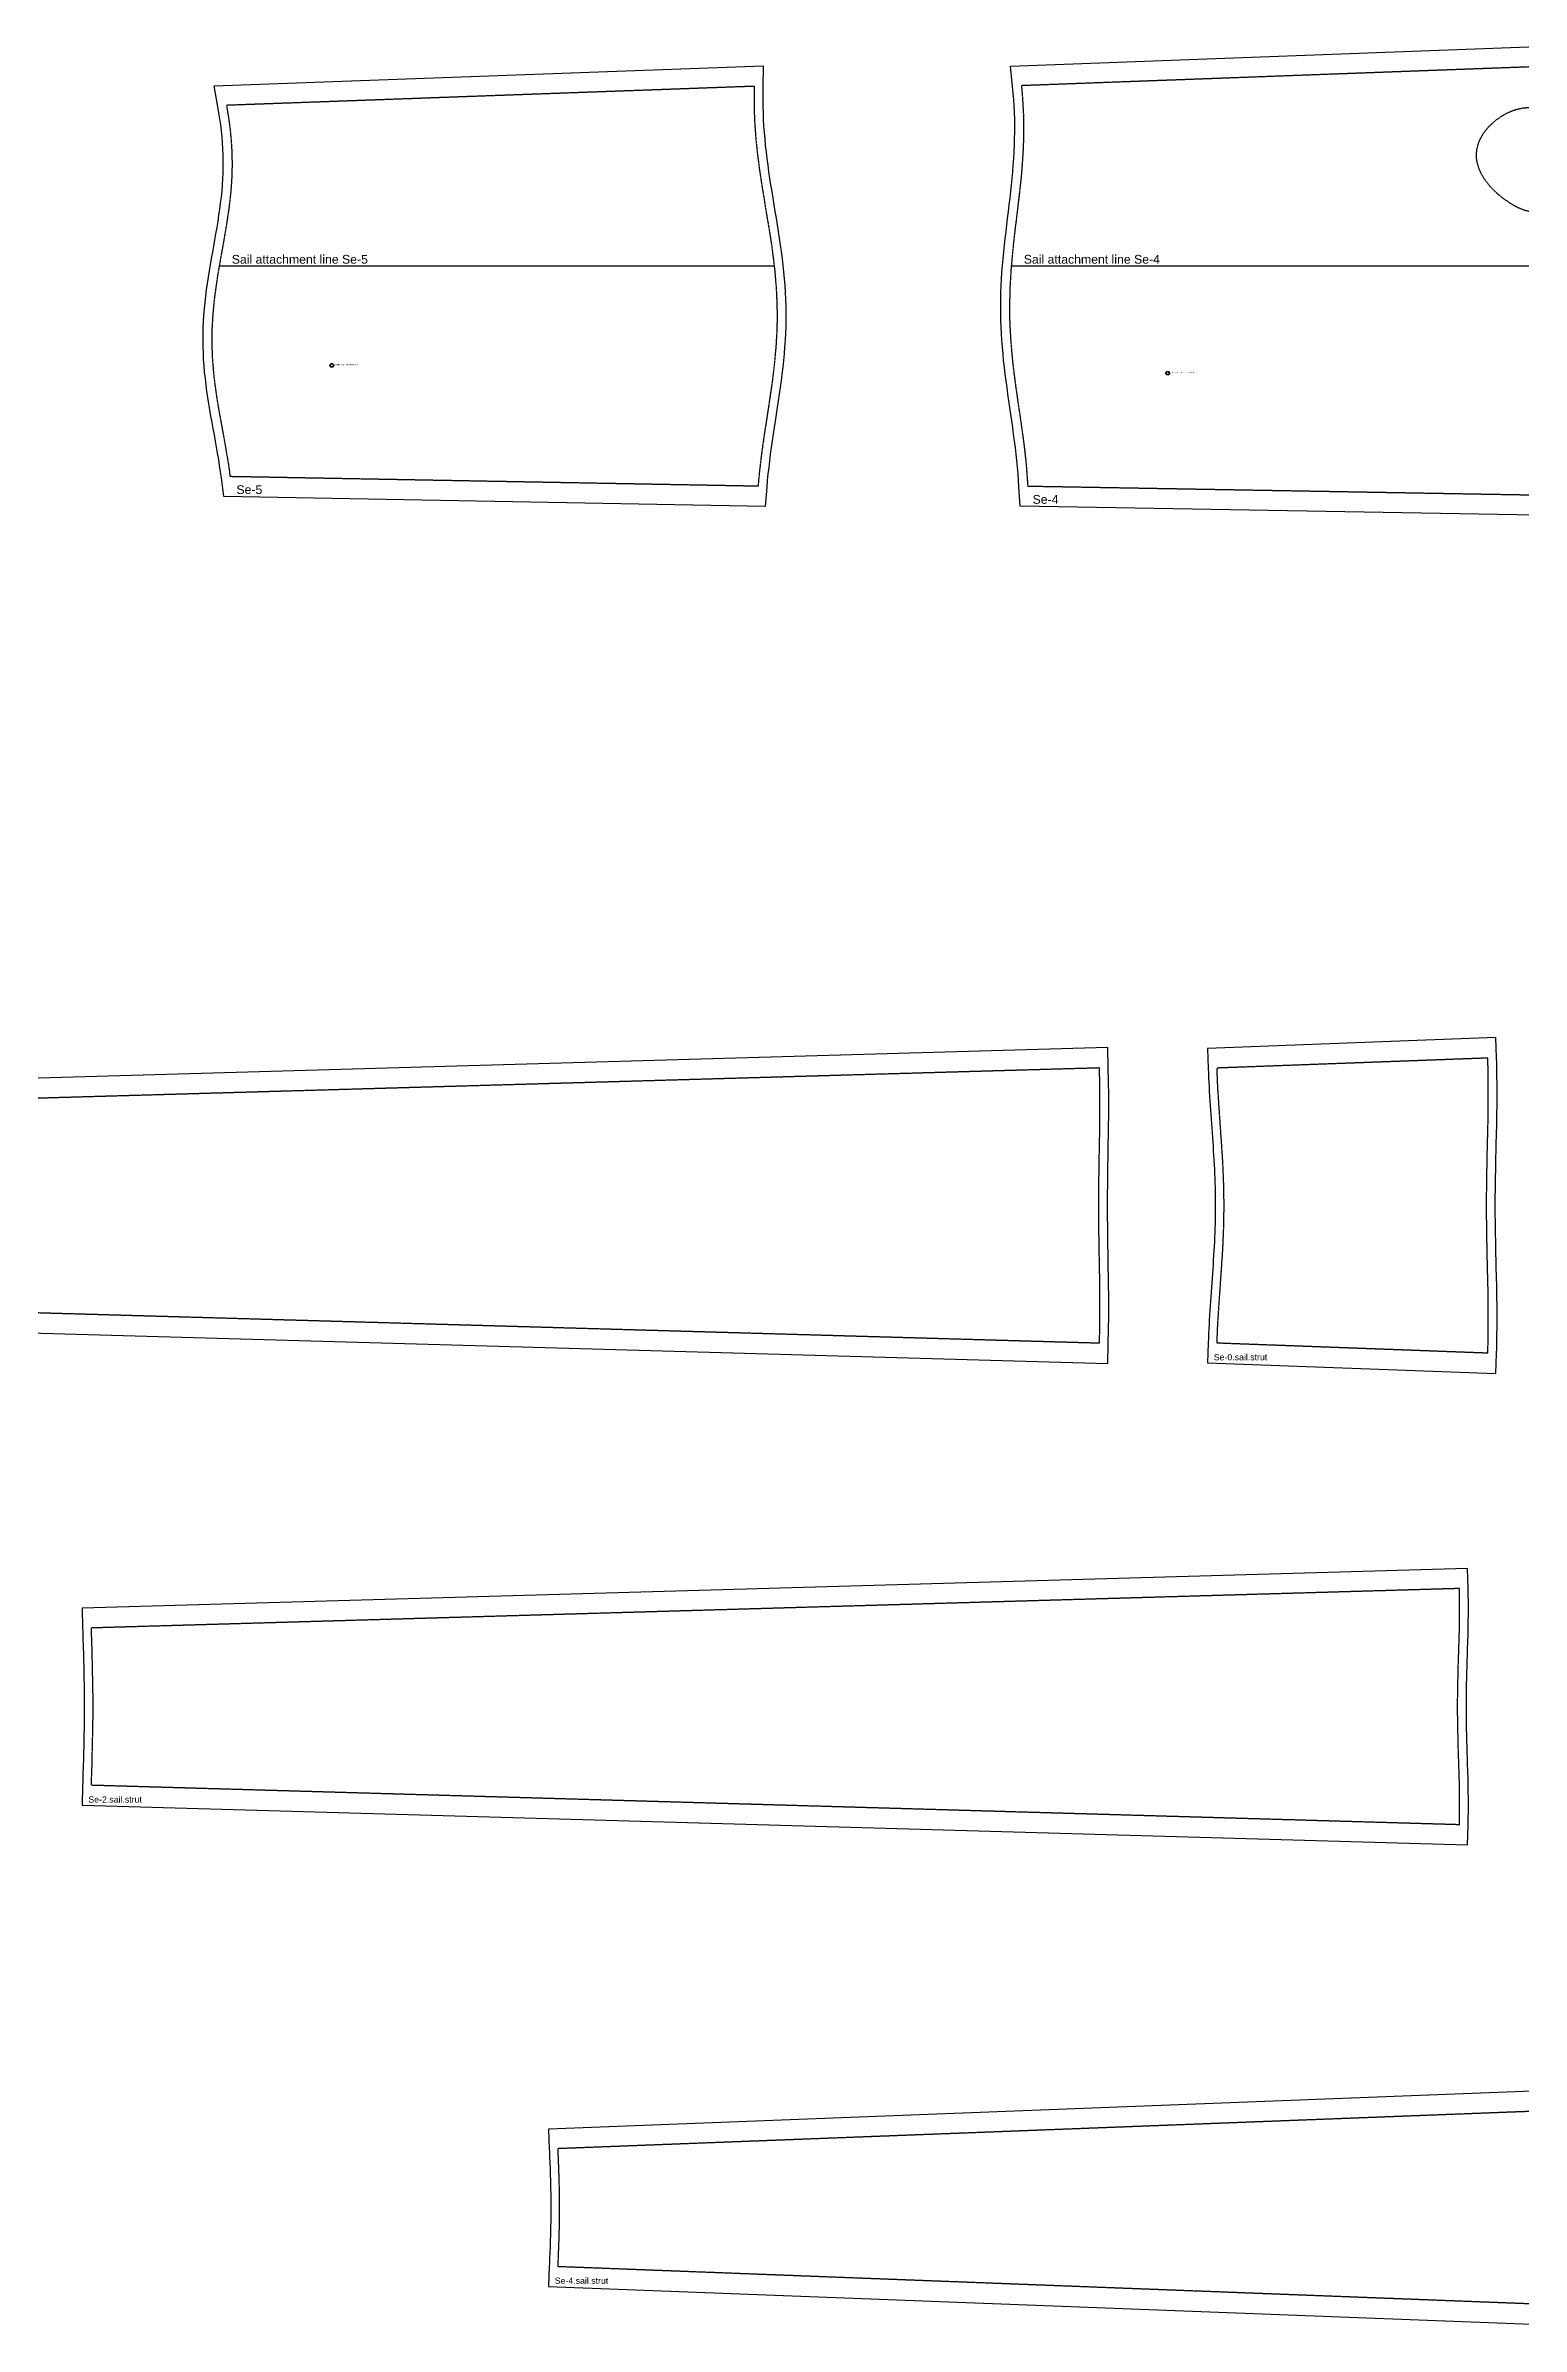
# Model space of a CAD drawing. Extents: x -5584 to 13075, y -2136 to 1760.
# Drawn here: x -4572 to -3394, y -2095 to -274 of the extents above; entities that cross this region are included whole.
import ezdxf

# ---------------------------------------------------------------- set-up
doc = ezdxf.new("R2010")
doc.units = 0
doc.linetypes.add('DASHED', pattern=[0.6, 0.5, -0.1])
for name, color, linetype in [('cut', 7, 'CONTINUOUS'), ('markers', 2, 'CONTINUOUS'), ('seam', 1, 'DASHED'), ('text', 3, 'CONTINUOUS')]:
    doc.layers.add(name, color=color, linetype=linetype)
doc.styles.get("Standard").update_dxf_attribs({"font": 'arial.ttf'})

# ---------------------------------------------------------------- blocks, each defined once
blk = doc.blocks.new('Se-0.sail.strut_(5)')
at = {"layer": 'cut'}
for points in [[(7.4, 134.1, 0), (-222.8, 125.5, 0)], [(7.4, -134.1, 0), (7.9, -118.1, 0), (8.1, -114.1, 0), (8.2, -110.1, 0), (8.3, -106.2, 0), (8.3, -102.2, 0), (8.4, -98.2, 0), (8.4, -94.3, 0), (8.4, -90.3, 0), (8.4, -86.4, 0), (8.4, -82.4, 0), (8.4, -78.5, 0), (8.3, -74.5, 0), (8.3, -70.6, 0), (8.2, -66.6, 0), (8.1, -62.7, 0), (8, -58.7, 0), (7.9, -54.8, 0), (7.8, -50.9, 0), (7.7, -47, 0), (7.6, -43, 0), (7.5, -39.1, 0), (7.4, -35.2, 0), (7.4, -31.3, 0), (7.3, -27.4, 0), (7.2, -23.5, 0), (7.1, -19.5, 0), (7.1, -15.6, 0), (7.1, -11.7, 0), (7, -7.8, 0), (7, -3.9, 0), (7, 0, 0), (7, 3.9, 0), (7, 7.8, 0), (7.1, 11.7, 0), (7.1, 15.6, 0), (7.1, 19.5, 0), (7.2, 23.5, 0), (7.3, 27.4, 0), (7.4, 31.3, 0), (7.4, 35.2, 0), (7.5, 39.1, 0), (7.6, 43, 0), (7.7, 47, 0), (7.8, 50.9, 0), (7.9, 54.8, 0), (8, 58.7, 0), (8.1, 62.7, 0), (8.2, 66.6, 0), (8.3, 70.6, 0), (8.3, 74.5, 0), (8.4, 78.5, 0), (8.4, 82.4, 0), (8.4, 86.4, 0), (8.4, 90.3, 0), (8.4, 94.3, 0), (8.4, 98.2, 0), (8.3, 102.2, 0), (8.3, 106.2, 0), (8.2, 110.1, 0), (8.1, 114.1, 0), (7.9, 118.1, 0), (7.4, 134.1, 0)], [(-222.8, 125.5, 0), (-222.2, 109.5, 0), (-222.1, 105.8, 0), (-221.9, 102.1, 0), (-221.7, 98.5, 0), (-221.6, 94.8, 0), (-221.4, 91.1, 0), (-221.1, 87.4, 0), (-220.9, 83.7, 0), (-220.7, 80, 0), (-220.4, 76.4, 0), (-220.2, 72.7, 0), (-219.9, 69, 0), (-219.7, 65.4, 0), (-219.4, 61.7, 0), (-219.1, 58.1, 0), (-218.9, 54.4, 0), (-218.6, 50.8, 0), (-218.4, 47.1, 0), (-218.2, 43.5, 0), (-217.9, 39.9, 0), (-217.7, 36.2, 0), (-217.5, 32.6, 0), (-217.3, 29, 0), (-217.2, 25.4, 0), (-217, 21.7, 0), (-216.9, 18.1, 0), (-216.8, 14.5, 0), (-216.7, 10.9, 0), (-216.7, 7.2, 0), (-216.6, 3.6, 0), (-216.6, 0, 0), (-216.6, -3.6, 0), (-216.7, -7.2, 0), (-216.7, -10.9, 0), (-216.8, -14.5, 0), (-216.9, -18.1, 0), (-217, -21.7, 0), (-217.2, -25.4, 0), (-217.3, -29, 0), (-217.5, -32.6, 0), (-217.7, -36.2, 0), (-217.9, -39.9, 0), (-218.2, -43.5, 0), (-218.4, -47.1, 0), (-218.6, -50.8, 0), (-218.9, -54.4, 0), (-219.1, -58.1, 0), (-219.4, -61.7, 0), (-219.7, -65.4, 0), (-219.9, -69, 0), (-220.2, -72.7, 0), (-220.4, -76.4, 0), (-220.7, -80, 0), (-220.9, -83.7, 0), (-221.1, -87.4, 0), (-221.4, -91.1, 0), (-221.6, -94.8, 0), (-221.7, -98.4, 0), (-221.9, -102.1, 0), (-222.1, -105.8, 0), (-222.2, -109.5, 0), (-222.8, -125.5, 0)], [(-222.8, -125.5, 0), (7.4, -134.1, 0)]]:
    blk.add_polyline3d(points, dxfattribs=at)
at = {"layer": 'seam'}
for points in [[(0.9, 117.8, 0), (-215.2, 109.8, 0)], [(-215.2, -109.8, 0), (-215.1, -106.1, 0), (-214.9, -102.5, 0), (-214.8, -98.8, 0), (-214.6, -95.1, 0), (-214.4, -91.5, 0), (-214.1, -87.8, 0), (-213.9, -84.2, 0), (-213.7, -80.5, 0), (-213.4, -76.8, 0), (-213.2, -73.2, 0), (-212.9, -69.5, 0), (-212.7, -65.9, 0), (-212.4, -62.2, 0), (-212.2, -58.6, 0), (-211.9, -54.9, 0), (-211.7, -51.3, 0), (-211.4, -47.6, 0), (-211.2, -43.9, 0), (-210.9, -40.3, 0), (-210.7, -36.6, 0), (-210.5, -33, 0), (-210.3, -29.3, 0), (-210.2, -25.7, 0), (-210, -22, 0), (-209.9, -18.3, 0), (-209.8, -14.7, 0), (-209.7, -11, 0), (-209.7, -7.3, 0), (-209.6, -3.7, 0), (-209.6, 0, 0), (-209.6, 3.7, 0), (-209.7, 7.3, 0), (-209.7, 11, 0), (-209.8, 14.7, 0), (-209.9, 18.3, 0), (-210, 22, 0), (-210.2, 25.7, 0), (-210.3, 29.3, 0), (-210.5, 33, 0), (-210.7, 36.6, 0), (-210.9, 40.3, 0), (-211.2, 43.9, 0), (-211.4, 47.6, 0), (-211.7, 51.3, 0), (-211.9, 54.9, 0), (-212.2, 58.6, 0), (-212.4, 62.2, 0), (-212.7, 65.9, 0), (-212.9, 69.5, 0), (-213.2, 73.2, 0), (-213.4, 76.8, 0), (-213.7, 80.5, 0), (-213.9, 84.2, 0), (-214.1, 87.8, 0), (-214.4, 91.5, 0), (-214.6, 95.1, 0), (-214.8, 98.8, 0), (-214.9, 102.5, 0), (-215.1, 106.1, 0), (-215.2, 109.8, 0)], [(0.9, -117.8, 0), (1.1, -113.9, 0), (1.2, -110, 0), (1.3, -106, 0), (1.3, -102.1, 0), (1.4, -98.2, 0), (1.4, -94.2, 0), (1.4, -90.3, 0), (1.4, -86.4, 0), (1.4, -82.5, 0), (1.4, -78.5, 0), (1.3, -74.6, 0), (1.3, -70.7, 0), (1.2, -66.8, 0), (1.1, -62.8, 0), (1, -58.9, 0), (0.9, -55, 0), (0.8, -51.1, 0), (0.7, -47.1, 0), (0.6, -43.2, 0), (0.5, -39.3, 0), (0.4, -35.4, 0), (0.4, -31.4, 0), (0.3, -27.5, 0), (0.2, -23.6, 0), (0.1, -19.7, 0), (0.1, -15.7, 0), (0.1, -11.8, 0), (0, -7.9, 0), (0, -3.9, 0), (0, 0, 0), (0, 3.9, 0), (0, 7.9, 0), (0.1, 11.8, 0), (0.1, 15.7, 0), (0.1, 19.7, 0), (0.2, 23.6, 0), (0.3, 27.5, 0), (0.4, 31.4, 0), (0.4, 35.4, 0), (0.5, 39.3, 0), (0.6, 43.2, 0), (0.7, 47.1, 0), (0.8, 51.1, 0), (0.9, 55, 0), (1, 58.9, 0), (1.1, 62.8, 0), (1.2, 66.8, 0), (1.3, 70.7, 0), (1.3, 74.6, 0), (1.4, 78.5, 0), (1.4, 82.5, 0), (1.4, 86.4, 0), (1.4, 90.3, 0), (1.4, 94.2, 0), (1.4, 98.2, 0), (1.3, 102.1, 0), (1.3, 106, 0), (1.2, 110, 0), (1.1, 113.9, 0), (0.9, 117.8, 0)], [(0.9, -117.8, 0), (-215.2, -109.8, 0)]]:
    blk.add_polyline3d(points, dxfattribs=at)
at = {"layer": 'text'}
blk.add_text('Se-0.sail.strut', height=5, dxfattribs=at).set_placement((-217.8, -123.5))
blk = doc.blocks.new('Se-0.sail.strut_(6)')
at = {"layer": 'cut'}
for points in [[(7.1, 126.1, 0), (-1106.7, 94.3, 0)], [(7.1, -126.1, 0), (7.5, -110.1, 0), (7.6, -106.4, 0), (7.7, -102.8, 0), (7.8, -99.1, 0), (7.8, -95.4, 0), (7.9, -91.7, 0), (7.9, -88, 0), (7.9, -84.3, 0), (7.9, -80.6, 0), (7.9, -76.9, 0), (7.9, -73.2, 0), (7.9, -69.6, 0), (7.8, -65.9, 0), (7.8, -62.2, 0), (7.7, -58.5, 0), (7.7, -54.9, 0), (7.6, -51.2, 0), (7.5, -47.5, 0), (7.5, -43.9, 0), (7.4, -40.2, 0), (7.4, -36.5, 0), (7.3, -32.9, 0), (7.2, -29.2, 0), (7.2, -25.6, 0), (7.1, -21.9, 0), (7.1, -18.3, 0), (7.1, -14.6, 0), (7, -11, 0), (7, -7.3, 0), (7, -3.7, 0), (7, 0, 0), (7, 3.7, 0), (7, 7.3, 0), (7, 11, 0), (7.1, 14.6, 0), (7.1, 18.3, 0), (7.1, 21.9, 0), (7.2, 25.6, 0), (7.2, 29.2, 0), (7.3, 32.9, 0), (7.4, 36.5, 0), (7.4, 40.2, 0), (7.5, 43.9, 0), (7.5, 47.5, 0), (7.6, 51.2, 0), (7.7, 54.9, 0), (7.7, 58.5, 0), (7.8, 62.2, 0), (7.8, 65.9, 0), (7.9, 69.6, 0), (7.9, 73.2, 0), (7.9, 76.9, 0), (7.9, 80.6, 0), (7.9, 84.3, 0), (7.9, 88, 0), (7.9, 91.7, 0), (7.8, 95.4, 0), (7.8, 99.1, 0), (7.7, 102.8, 0), (7.6, 106.4, 0), (7.5, 110.1, 0), (7.1, 126.1, 0)], [(-1106.7, 94.3, 0), (-1106.3, 78.3, 0), (-1106.2, 75.4, 0), (-1106.1, 73.1, 0), (-1106, 70.4, 0), (-1106, 67.8, 0), (-1105.9, 65.2, 0), (-1105.8, 62.6, 0), (-1105.7, 59.8, 0), (-1105.7, 57.5, 0), (-1105.6, 54.8, 0), (-1105.5, 52.2, 0), (-1105.5, 49.5, 0), (-1105.4, 46.9, 0), (-1105.3, 44.3, 0), (-1105.3, 41.7, 0), (-1105.2, 39.1, 0), (-1105.1, 36.4, 0), (-1105.1, 33.9, 0), (-1105, 31.2, 0), (-1105, 28.7, 0), (-1104.9, 26, 0), (-1104.9, 23.4, 0), (-1104.9, 20.9, 0), (-1104.8, 18.2, 0), (-1104.8, 15.6, 0), (-1104.8, 13, 0), (-1104.7, 10.4, 0), (-1104.7, 7.8, 0), (-1104.7, 5.2, 0), (-1104.7, 2.6, 0), (-1104.7, 0, 0), (-1104.7, -2.6, 0), (-1104.7, -5.2, 0), (-1104.7, -7.8, 0), (-1104.7, -10.4, 0), (-1104.8, -13, 0), (-1104.8, -15.6, 0), (-1104.8, -18.2, 0), (-1104.9, -20.9, 0), (-1104.9, -23.4, 0), (-1104.9, -26, 0), (-1105, -28.7, 0), (-1105, -31.2, 0), (-1105.1, -33.9, 0), (-1105.1, -36.4, 0), (-1105.2, -39, 0), (-1105.3, -41.9, 0), (-1105.3, -44.3, 0), (-1105.4, -47, 0), (-1105.5, -49.5, 0), (-1105.5, -52, 0), (-1105.6, -54.8, 0), (-1105.7, -57.4, 0), (-1105.7, -60, 0), (-1105.8, -62.6, 0), (-1105.9, -65, 0), (-1106, -67.8, 0), (-1106, -70.4, 0), (-1106.1, -72.7, 0), (-1106.2, -75.7, 0), (-1106.3, -78.3, 0), (-1106.7, -94.3, 0)], [(-1106.7, -94.3, 0), (7.1, -126.1, 0)]]:
    blk.add_polyline3d(points, dxfattribs=at)
at = {"layer": 'seam'}
for points in [[(0.5, 109.9, 0), (-1099.3, 78.5, 0)], [(0.5, -109.9, 0), (0.6, -106.3, 0), (0.7, -102.6, 0), (0.8, -98.9, 0), (0.8, -95.3, 0), (0.9, -91.6, 0), (0.9, -87.9, 0), (0.9, -84.3, 0), (0.9, -80.6, 0), (0.9, -77, 0), (0.9, -73.3, 0), (0.9, -69.6, 0), (0.8, -66, 0), (0.8, -62.3, 0), (0.7, -58.6, 0), (0.7, -55, 0), (0.6, -51.3, 0), (0.5, -47.6, 0), (0.5, -44, 0), (0.4, -40.3, 0), (0.4, -36.7, 0), (0.3, -33, 0), (0.2, -29.3, 0), (0.2, -25.7, 0), (0.1, -22, 0), (0.1, -18.3, 0), (0.1, -14.7, 0), (0, -11, 0), (0, -7.3, 0), (0, -3.7, 0), (0, 0, 0), (0, 3.7, 0), (0, 7.3, 0), (0, 11, 0), (0.1, 14.7, 0), (0.1, 18.3, 0), (0.1, 22, 0), (0.2, 25.7, 0), (0.2, 29.3, 0), (0.3, 33, 0), (0.4, 36.7, 0), (0.4, 40.3, 0), (0.5, 44, 0), (0.5, 47.6, 0), (0.6, 51.3, 0), (0.7, 55, 0), (0.7, 58.6, 0), (0.8, 62.3, 0), (0.8, 66, 0), (0.9, 69.6, 0), (0.9, 73.3, 0), (0.9, 77, 0), (0.9, 80.6, 0), (0.9, 84.3, 0), (0.9, 87.9, 0), (0.9, 91.6, 0), (0.8, 95.3, 0), (0.8, 98.9, 0), (0.7, 102.6, 0), (0.6, 106.3, 0), (0.5, 109.9, 0)], [(-1099.3, -78.5, 0), (-1099.2, -75.9, 0), (-1099.1, -73.3, 0), (-1099, -70.6, 0), (-1099, -68, 0), (-1098.9, -65.4, 0), (-1098.8, -62.8, 0), (-1098.8, -60.2, 0), (-1098.7, -57.6, 0), (-1098.6, -54.9, 0), (-1098.5, -52.3, 0), (-1098.5, -49.7, 0), (-1098.4, -47.1, 0), (-1098.3, -44.5, 0), (-1098.3, -41.9, 0), (-1098.2, -39.2, 0), (-1098.1, -36.6, 0), (-1098.1, -34, 0), (-1098, -31.4, 0), (-1098, -28.8, 0), (-1097.9, -26.2, 0), (-1097.9, -23.6, 0), (-1097.9, -20.9, 0), (-1097.8, -18.3, 0), (-1097.8, -15.7, 0), (-1097.8, -13.1, 0), (-1097.7, -10.5, 0), (-1097.7, -7.9, 0), (-1097.7, -5.2, 0), (-1097.7, -2.6, 0), (-1097.7, 0, 0), (-1097.7, 2.6, 0), (-1097.7, 5.2, 0), (-1097.7, 7.9, 0), (-1097.7, 10.5, 0), (-1097.8, 13.1, 0), (-1097.8, 15.7, 0), (-1097.8, 18.3, 0), (-1097.9, 20.9, 0), (-1097.9, 23.5, 0), (-1097.9, 26.2, 0), (-1098, 28.8, 0), (-1098, 31.4, 0), (-1098.1, 34, 0), (-1098.1, 36.6, 0), (-1098.2, 39.2, 0), (-1098.3, 41.9, 0), (-1098.3, 44.5, 0), (-1098.4, 47.1, 0), (-1098.5, 49.7, 0), (-1098.5, 52.3, 0), (-1098.6, 54.9, 0), (-1098.7, 57.6, 0), (-1098.8, 60.2, 0), (-1098.8, 62.8, 0), (-1098.9, 65.4, 0), (-1099, 68, 0), (-1099, 70.6, 0), (-1099.1, 73.3, 0), (-1099.2, 75.9, 0), (-1099.3, 78.5, 0)], [(0.5, -109.9, 0), (-1099.3, -78.5, 0)]]:
    blk.add_polyline3d(points, dxfattribs=at)
at = {"layer": 'text'}
blk.add_text('Se-0.sail.strut', height=5, dxfattribs=at).set_placement((-1101.7, -92.3))
blk = doc.blocks.new('Se-2.sail.strut_(12)')
at = {"layer": 'cut'}
for points in [[(7.9, 110.4, 0), (-1098.3, 78.6, 0)], [(7.9, -110.4, 0), (8.4, -94.4, 0), (8.4, -91.3, 0), (8.5, -88.1, 0), (8.6, -84.9, 0), (8.6, -81.7, 0), (8.6, -78.5, 0), (8.6, -75.4, 0), (8.6, -72.2, 0), (8.5, -69, 0), (8.5, -65.8, 0), (8.4, -62.7, 0), (8.4, -59.5, 0), (8.3, -56.4, 0), (8.2, -53.2, 0), (8.1, -50.1, 0), (8, -46.9, 0), (7.9, -43.8, 0), (7.8, -40.6, 0), (7.7, -37.5, 0), (7.6, -34.4, 0), (7.5, -31.2, 0), (7.4, -28.1, 0), (7.4, -25, 0), (7.3, -21.8, 0), (7.2, -18.7, 0), (7.1, -15.6, 0), (7.1, -12.5, 0), (7.1, -9.4, 0), (7, -6.2, 0), (7, -3.1, 0), (7, 0, 0), (7, 3.1, 0), (7, 6.2, 0), (7.1, 9.4, 0), (7.1, 12.5, 0), (7.1, 15.6, 0), (7.2, 18.7, 0), (7.3, 21.8, 0), (7.4, 25, 0), (7.4, 28.1, 0), (7.5, 31.2, 0), (7.6, 34.4, 0), (7.7, 37.5, 0), (7.8, 40.6, 0), (7.9, 43.8, 0), (8, 46.9, 0), (8.1, 50.1, 0), (8.2, 53.2, 0), (8.3, 56.4, 0), (8.4, 59.5, 0), (8.4, 62.7, 0), (8.5, 65.8, 0), (8.5, 69, 0), (8.6, 72.2, 0), (8.6, 75.4, 0), (8.6, 78.5, 0), (8.6, 81.7, 0), (8.6, 84.9, 0), (8.5, 88.1, 0), (8.4, 91.3, 0), (8.4, 94.4, 0), (7.9, 110.4, 0)], [(-1098.3, 78.6, 0), (-1097.9, 62.6, 0), (-1097.8, 60.5, 0), (-1097.7, 58.4, 0), (-1097.7, 56.1, 0), (-1097.6, 54.2, 0), (-1097.6, 51.9, 0), (-1097.5, 50.4, 0), (-1097.4, 47.9, 0), (-1097.4, 45.9, 0), (-1097.3, 43.8, 0), (-1097.3, 41.7, 0), (-1097.2, 39.7, 0), (-1097.2, 37.5, 0), (-1097.1, 35.4, 0), (-1097, 33.3, 0), (-1097, 31.3, 0), (-1096.9, 29.1, 0), (-1096.9, 27.1, 0), (-1096.9, 24.9, 0), (-1096.8, 22.9, 0), (-1096.8, 20.8, 0), (-1096.7, 18.7, 0), (-1096.7, 16.7, 0), (-1096.7, 14.5, 0), (-1096.7, 12.5, 0), (-1096.6, 10.4, 0), (-1096.6, 8.3, 0), (-1096.6, 6.3, 0), (-1096.6, 4.1, 0), (-1096.6, 2.1, 0), (-1096.6, 0, 0), (-1096.6, -2.1, 0), (-1096.6, -4.1, 0), (-1096.6, -6.3, 0), (-1096.6, -8.3, 0), (-1096.6, -10.4, 0), (-1096.7, -12.5, 0), (-1096.7, -14.5, 0), (-1096.7, -16.7, 0), (-1096.7, -18.7, 0), (-1096.8, -20.8, 0), (-1096.8, -22.9, 0), (-1096.9, -25, 0), (-1096.9, -27.1, 0), (-1096.9, -29.1, 0), (-1097, -31.3, 0), (-1097, -33.3, 0), (-1097.1, -35.4, 0), (-1097.2, -37.5, 0), (-1097.2, -39.6, 0), (-1097.3, -41.7, 0), (-1097.3, -43.6, 0), (-1097.4, -45.9, 0), (-1097.4, -47.7, 0), (-1097.5, -50, 0), (-1097.6, -52.1, 0), (-1097.6, -54.2, 0), (-1097.7, -56.1, 0), (-1097.7, -58.2, 0), (-1097.8, -60.3, 0), (-1097.9, -62.6, 0), (-1098.3, -78.6, 0)], [(-1098.3, -78.6, 0), (7.9, -110.4, 0)]]:
    blk.add_polyline3d(points, dxfattribs=at)
at = {"layer": 'seam'}
for points in [[(1.4, 94.3, 0), (-1090.9, 62.8, 0)], [(1.4, -94.3, 0), (1.4, -91.1, 0), (1.5, -88, 0), (1.6, -84.8, 0), (1.6, -81.7, 0), (1.6, -78.5, 0), (1.6, -75.4, 0), (1.6, -72.2, 0), (1.5, -69.1, 0), (1.5, -66, 0), (1.4, -62.8, 0), (1.4, -59.7, 0), (1.3, -56.5, 0), (1.2, -53.4, 0), (1.1, -50.3, 0), (1, -47.1, 0), (0.9, -44, 0), (0.8, -40.8, 0), (0.7, -37.7, 0), (0.6, -34.6, 0), (0.5, -31.4, 0), (0.4, -28.3, 0), (0.4, -25.1, 0), (0.3, -22, 0), (0.2, -18.9, 0), (0.1, -15.7, 0), (0.1, -12.6, 0), (0.1, -9.4, 0), (0, -6.3, 0), (0, -3.1, 0), (0, 0, 0), (0, 3.1, 0), (0, 6.3, 0), (0.1, 9.4, 0), (0.1, 12.6, 0), (0.1, 15.7, 0), (0.2, 18.9, 0), (0.3, 22, 0), (0.4, 25.1, 0), (0.4, 28.3, 0), (0.5, 31.4, 0), (0.6, 34.6, 0), (0.7, 37.7, 0), (0.8, 40.8, 0), (0.9, 44, 0), (1, 47.1, 0), (1.1, 50.3, 0), (1.2, 53.4, 0), (1.3, 56.5, 0), (1.4, 59.7, 0), (1.4, 62.8, 0), (1.5, 66, 0), (1.5, 69.1, 0), (1.6, 72.2, 0), (1.6, 75.4, 0), (1.6, 78.5, 0), (1.6, 81.7, 0), (1.6, 84.8, 0), (1.5, 88, 0), (1.4, 91.1, 0), (1.4, 94.3, 0)], [(-1090.9, -62.8, 0), (-1090.8, -60.7, 0), (-1090.7, -58.6, 0), (-1090.7, -56.5, 0), (-1090.6, -54.4, 0), (-1090.6, -52.3, 0), (-1090.5, -50.2, 0), (-1090.4, -48.1, 0), (-1090.4, -46, 0), (-1090.3, -44, 0), (-1090.3, -41.9, 0), (-1090.2, -39.8, 0), (-1090.2, -37.7, 0), (-1090.1, -35.6, 0), (-1090, -33.5, 0), (-1090, -31.4, 0), (-1090, -29.3, 0), (-1089.9, -27.2, 0), (-1089.9, -25.1, 0), (-1089.8, -23, 0), (-1089.8, -20.9, 0), (-1089.7, -18.8, 0), (-1089.7, -16.7, 0), (-1089.7, -14.7, 0), (-1089.7, -12.6, 0), (-1089.6, -10.5, 0), (-1089.6, -8.4, 0), (-1089.6, -6.3, 0), (-1089.6, -4.2, 0), (-1089.6, -2.1, 0), (-1089.6, 0, 0), (-1089.6, 2.1, 0), (-1089.6, 4.2, 0), (-1089.6, 6.3, 0), (-1089.6, 8.4, 0), (-1089.6, 10.5, 0), (-1089.7, 12.6, 0), (-1089.7, 14.7, 0), (-1089.7, 16.7, 0), (-1089.7, 18.8, 0), (-1089.8, 20.9, 0), (-1089.8, 23, 0), (-1089.9, 25.1, 0), (-1089.9, 27.2, 0), (-1090, 29.3, 0), (-1090, 31.4, 0), (-1090, 33.5, 0), (-1090.1, 35.6, 0), (-1090.2, 37.7, 0), (-1090.2, 39.8, 0), (-1090.3, 41.9, 0), (-1090.3, 44, 0), (-1090.4, 46, 0), (-1090.4, 48.1, 0), (-1090.5, 50.2, 0), (-1090.6, 52.3, 0), (-1090.6, 54.4, 0), (-1090.7, 56.5, 0), (-1090.7, 58.6, 0), (-1090.8, 60.7, 0), (-1090.9, 62.8, 0)], [(1.4, -94.3, 0), (-1090.9, -62.8, 0)]]:
    blk.add_polyline3d(points, dxfattribs=at)
at = {"layer": 'text'}
blk.add_text('Se-2.sail.strut', height=5, dxfattribs=at).set_placement((-1093.3, -76.6))
blk = doc.blocks.new('Se-4.sail.strut_(18)')
at = {"layer": 'cut'}
for points in [[(5.9, 94.8, 0), (-828, 62.8, 0)], [(5.9, -94.8, 0), (6.5, -78.8, 0), (6.6, -76.1, 0), (6.7, -73.5, 0), (6.8, -70.9, 0), (6.8, -68.2, 0), (6.9, -65.6, 0), (7, -62.9, 0), (7, -60.3, 0), (7, -57.7, 0), (7.1, -55, 0), (7.1, -52.4, 0), (7.1, -49.8, 0), (7.1, -47.1, 0), (7.1, -44.5, 0), (7.1, -41.9, 0), (7.1, -39.3, 0), (7.1, -36.6, 0), (7.1, -34, 0), (7.1, -31.4, 0), (7.1, -28.8, 0), (7.1, -26.1, 0), (7.1, -23.6, 0), (7.1, -20.9, 0), (7, -18.3, 0), (7, -15.7, 0), (7, -13.1, 0), (7, -10.4, 0), (7, -7.8, 0), (7, -5.2, 0), (7, -2.6, 0), (7, 0, 0), (7, 2.6, 0), (7, 5.2, 0), (7, 7.8, 0), (7, 10.5, 0), (7, 13.1, 0), (7, 15.7, 0), (7, 18.3, 0), (7.1, 20.9, 0), (7.1, 23.5, 0), (7.1, 26.1, 0), (7.1, 28.8, 0), (7.1, 31.4, 0), (7.1, 34, 0), (7.1, 36.6, 0), (7.1, 39.3, 0), (7.1, 41.9, 0), (7.1, 44.5, 0), (7.1, 47.1, 0), (7.1, 49.8, 0), (7.1, 52.4, 0), (7.1, 55, 0), (7, 57.7, 0), (7, 60.3, 0), (7, 62.9, 0), (6.9, 65.6, 0), (6.8, 68.2, 0), (6.8, 70.9, 0), (6.7, 73.5, 0), (6.6, 76.1, 0), (6.5, 78.8, 0), (5.9, 94.8, 0)], [(-828, 62.8, 0), (-827.4, 46.8, 0), (-827.3, 45.2, 0), (-827.2, 43.7, 0), (-827.2, 42.2, 0), (-827.1, 40.3, 0), (-827.1, 39, 0), (-827, 37.5, 0), (-826.9, 35.9, 0), (-826.9, 34.3, 0), (-826.8, 32.6, 0), (-826.8, 31.1, 0), (-826.7, 29.6, 0), (-826.7, 28, 0), (-826.6, 26.5, 0), (-826.6, 24.9, 0), (-826.5, 23.3, 0), (-826.5, 21.8, 0), (-826.4, 20.2, 0), (-826.4, 18.6, 0), (-826.3, 17.1, 0), (-826.3, 15.5, 0), (-826.3, 14, 0), (-826.2, 12.4, 0), (-826.2, 10.9, 0), (-826.2, 9.3, 0), (-826.1, 7.7, 0), (-826.1, 6.2, 0), (-826.1, 4.6, 0), (-826.1, 3.1, 0), (-826.1, 1.5, 0), (-826.1, 0, 0), (-826.1, -1.5, 0), (-826.1, -3.1, 0), (-826.1, -4.7, 0), (-826.1, -6.2, 0), (-826.1, -7.8, 0), (-826.2, -9.3, 0), (-826.2, -10.9, 0), (-826.2, -12.4, 0), (-826.3, -14, 0), (-826.3, -15.5, 0), (-826.3, -17.1, 0), (-826.4, -18.7, 0), (-826.4, -20.2, 0), (-826.5, -21.8, 0), (-826.5, -23.3, 0), (-826.6, -24.9, 0), (-826.6, -26.4, 0), (-826.7, -28, 0), (-826.7, -29.6, 0), (-826.8, -31.1, 0), (-826.8, -32.7, 0), (-826.9, -34.2, 0), (-826.9, -35.9, 0), (-827, -37.4, 0), (-827.1, -39, 0), (-827.1, -40.5, 0), (-827.2, -42.1, 0), (-827.2, -43.7, 0), (-827.3, -45, 0), (-827.4, -46.8, 0), (-828, -62.8, 0)], [(-828, -62.8, 0), (5.9, -94.8, 0)]]:
    blk.add_polyline3d(points, dxfattribs=at)
at = {"layer": 'seam'}
for points in [[(-0.5, 78.5, 0), (-820.4, 47.1, 0)], [(-0.5, -78.5, 0), (-0.4, -75.9, 0), (-0.3, -73.3, 0), (-0.2, -70.7, 0), (-0.2, -68, 0), (-0.1, -65.4, 0), (0, -62.8, 0), (0, -60.2, 0), (0, -57.6, 0), (0.1, -55, 0), (0.1, -52.3, 0), (0.1, -49.7, 0), (0.1, -47.1, 0), (0.1, -44.5, 0), (0.1, -41.9, 0), (0.1, -39.3, 0), (0.1, -36.6, 0), (0.1, -34, 0), (0.1, -31.4, 0), (0.1, -28.8, 0), (0.1, -26.2, 0), (0.1, -23.6, 0), (0.1, -20.9, 0), (0, -18.3, 0), (0, -15.7, 0), (0, -13.1, 0), (0, -10.5, 0), (0, -7.9, 0), (0, -5.2, 0), (0, -2.6, 0), (0, 0, 0), (0, 2.6, 0), (0, 5.2, 0), (0, 7.9, 0), (0, 10.5, 0), (0, 13.1, 0), (0, 15.7, 0), (0, 18.3, 0), (0.1, 20.9, 0), (0.1, 23.6, 0), (0.1, 26.2, 0), (0.1, 28.8, 0), (0.1, 31.4, 0), (0.1, 34, 0), (0.1, 36.6, 0), (0.1, 39.3, 0), (0.1, 41.9, 0), (0.1, 44.5, 0), (0.1, 47.1, 0), (0.1, 49.7, 0), (0.1, 52.3, 0), (0.1, 55, 0), (0, 57.6, 0), (0, 60.2, 0), (0, 62.8, 0), (-0.1, 65.4, 0), (-0.2, 68.1, 0), (-0.2, 70.7, 0), (-0.3, 73.3, 0), (-0.4, 75.9, 0), (-0.5, 78.5, 0)], [(-820.4, -47.1, 0), (-820.3, -45.5, 0), (-820.2, -43.9, 0), (-820.2, -42.4, 0), (-820.1, -40.8, 0), (-820.1, -39.2, 0), (-820, -37.7, 0), (-819.9, -36.1, 0), (-819.9, -34.5, 0), (-819.8, -33, 0), (-819.8, -31.4, 0), (-819.7, -29.8, 0), (-819.7, -28.3, 0), (-819.6, -26.7, 0), (-819.6, -25.1, 0), (-819.5, -23.5, 0), (-819.5, -22, 0), (-819.4, -20.4, 0), (-819.4, -18.8, 0), (-819.3, -17.3, 0), (-819.3, -15.7, 0), (-819.3, -14.1, 0), (-819.2, -12.6, 0), (-819.2, -11, 0), (-819.2, -9.4, 0), (-819.1, -7.9, 0), (-819.1, -6.3, 0), (-819.1, -4.7, 0), (-819.1, -3.1, 0), (-819.1, -1.6, 0), (-819.1, 0, 0), (-819.1, 1.6, 0), (-819.1, 3.1, 0), (-819.1, 4.7, 0), (-819.1, 6.3, 0), (-819.1, 7.9, 0), (-819.2, 9.4, 0), (-819.2, 11, 0), (-819.2, 12.6, 0), (-819.3, 14.1, 0), (-819.3, 15.7, 0), (-819.3, 17.3, 0), (-819.4, 18.8, 0), (-819.4, 20.4, 0), (-819.5, 22, 0), (-819.5, 23.5, 0), (-819.6, 25.1, 0), (-819.6, 26.7, 0), (-819.7, 28.3, 0), (-819.7, 29.8, 0), (-819.8, 31.4, 0), (-819.8, 33, 0), (-819.9, 34.5, 0), (-819.9, 36.1, 0), (-820, 37.7, 0), (-820.1, 39.2, 0), (-820.1, 40.8, 0), (-820.2, 42.4, 0), (-820.2, 43.9, 0), (-820.3, 45.5, 0), (-820.4, 47.1, 0)], [(-0.5, -78.5, 0), (-820.4, -47.1, 0)]]:
    blk.add_polyline3d(points, dxfattribs=at)
at = {"layer": 'text'}
blk.add_text('Se-4.sail.strut', height=5, dxfattribs=at).set_placement((-823, -60.8))
blk = doc.blocks.new('Se-4.tube_(25)')
at = {"layer": 'cut'}
for points in [[(-450.8, 159.8, 0), (-8.8, 176.1, 0)], [(-8.8, 176.1, 0), (-7.1, 160.7, 0), (-6.4, 155, 0), (-5.7, 149.4, 0), (-5, 143.7, 0), (-4.2, 138, 0), (-3.4, 132.3, 0), (-2.6, 126.7, 0), (-1.8, 121, 0), (-1, 115.3, 0), (-0.2, 109.6, 0), (0.6, 103.8, 0), (1.3, 98.1, 0), (2.1, 92.4, 0), (2.8, 86.6, 0), (3.5, 80.9, 0), (4.1, 75.1, 0), (4.7, 69.3, 0), (5.3, 63.6, 0), (5.7, 57.8, 0), (6.2, 52, 0), (6.5, 46.2, 0), (6.8, 40.4, 0), (7.1, 34.6, 0), (7.2, 28.8, 0), (7.3, 23, 0), (7.3, 17.2, 0), (7.3, 11.4, 0), (7.2, 5.6, 0), (7, -0.2, 0), (6.8, -6, 0), (6.5, -11.8, 0), (6.1, -17.6, 0), (5.7, -23.4, 0), (5.3, -29.2, 0), (4.8, -35, 0), (4.3, -40.7, 0), (3.8, -46.5, 0), (3.3, -52.2, 0), (2.7, -58, 0), (2.2, -63.7, 0), (1.6, -69.4, 0), (1.1, -75.1, 0), (0.5, -80.9, 0), (0, -86.6, 0), (-0.5, -92.2, 0), (-0.9, -97.9, 0), (-1.3, -103.6, 0), (-1.7, -109.3, 0), (-2, -114.9, 0), (-2.3, -120.6, 0), (-2.5, -126.3, 0), (-2.7, -131.9, 0), (-2.8, -137.6, 0), (-2.9, -143.2, 0), (-2.9, -148.9, 0), (-2.8, -154.5, 0), (-2.7, -160.2, 0), (-2.5, -165.9, 0), (-2.3, -171.5, 0), (-2.1, -177.2, 0), (-1.8, -182.9, 0), (-0.8, -199.4, 0)], [(-443.3, -191.7, 0), (-444.2, -176.2, 0), (-444.5, -170.9, 0), (-444.8, -165.7, 0), (-445.3, -160.5, 0), (-445.8, -155.2, 0), (-446.4, -150, 0), (-447, -144.7, 0), (-447.6, -139.4, 0), (-448.4, -134.1, 0), (-449.1, -128.8, 0), (-449.8, -123.5, 0), (-450.6, -118.2, 0), (-451.4, -112.9, 0), (-452.2, -107.6, 0), (-453, -102.2, 0), (-453.7, -96.8, 0), (-454.4, -91.5, 0), (-455.1, -86.1, 0), (-455.8, -80.7, 0), (-456.4, -75.3, 0), (-456.9, -69.9, 0), (-457.4, -64.5, 0), (-457.8, -59.1, 0), (-458.1, -53.7, 0), (-458.4, -48.3, 0), (-458.6, -42.8, 0), (-458.7, -37.4, 0), (-458.7, -32, 0), (-458.6, -26.5, 0), (-458.5, -21.1, 0), (-458.3, -15.7, 0), (-458, -10.3, 0), (-457.7, -4.9, 0), (-457.3, 0.6, 0), (-456.8, 6, 0), (-456.3, 11.4, 0), (-455.8, 16.8, 0), (-455.2, 22.1, 0), (-454.5, 27.5, 0), (-453.9, 32.9, 0), (-453.3, 38.2, 0), (-452.6, 43.6, 0), (-452, 48.9, 0), (-451.3, 54.2, 0), (-450.7, 59.5, 0), (-450.1, 64.8, 0), (-449.6, 70.1, 0), (-449.1, 75.4, 0), (-448.7, 80.7, 0), (-448.3, 86, 0), (-448, 91.2, 0), (-447.7, 96.4, 0), (-447.6, 101.7, 0), (-447.5, 106.9, 0), (-447.5, 112.1, 0), (-447.5, 117.3, 0), (-447.7, 122.6, 0), (-448, 127.8, 0), (-448.3, 133, 0), (-448.7, 138.2, 0), (-449.2, 143.4, 0), (-450.8, 159.8, 0)], [(-0.8, -199.4, 0), (-443.3, -191.7, 0)]]:
    blk.add_polyline3d(points, dxfattribs=at)
at = {"layer": 'markers'}
for radius in [1.5, 1.2]:
    blk.add_circle((-325.4, -85.4), radius, dxfattribs=at)
at = {"layer": 'seam'}
blk.add_line((0, 0), (-450.3, 0), dxfattribs=at)
for points in [[(-14, 159.9, 0), (-442.2, 144.1, 0)], [(-14, 159.9, 0), (-13.3, 154.2, 0), (-12.6, 148.5, 0), (-11.9, 142.8, 0), (-11.1, 137.1, 0), (-10.4, 131.4, 0), (-9.6, 125.7, 0), (-8.8, 120, 0), (-8, 114.3, 0), (-7.2, 108.6, 0), (-6.4, 102.9, 0), (-5.6, 97.2, 0), (-4.9, 91.5, 0), (-4.1, 85.8, 0), (-3.5, 80.1, 0), (-2.8, 74.4, 0), (-2.2, 68.7, 0), (-1.7, 62.9, 0), (-1.2, 57.2, 0), (-0.8, 51.5, 0), (-0.5, 45.8, 0), (-0.2, 40.1, 0), (0.1, 34.4, 0), (0.2, 28.6, 0), (0.3, 22.9, 0), (0.3, 17.2, 0), (0.3, 11.5, 0), (0.2, 5.7, 0), (0, 0, 0), (-0.2, -5.7, 0), (-0.5, -11.5, 0), (-0.9, -17.2, 0), (-1.2, -22.9, 0), (-1.7, -28.7, 0), (-2.1, -34.4, 0), (-2.6, -40.1, 0), (-3.2, -45.8, 0), (-3.7, -51.6, 0), (-4.3, -57.3, 0), (-4.8, -63, 0), (-5.4, -68.8, 0), (-5.9, -74.5, 0), (-6.4, -80.2, 0), (-7, -85.9, 0), (-7.4, -91.7, 0), (-7.9, -97.4, 0), (-8.3, -103.1, 0), (-8.7, -108.8, 0), (-9, -114.6, 0), (-9.3, -120.3, 0), (-9.5, -126, 0), (-9.7, -131.7, 0), (-9.8, -137.5, 0), (-9.9, -143.2, 0), (-9.9, -148.9, 0), (-9.8, -154.6, 0), (-9.7, -160.4, 0), (-9.5, -166.1, 0), (-9.3, -171.8, 0), (-9.1, -177.6, 0), (-8.7, -183.3, 0)], [(-14, 159.9, 0), (-13.3, 154.2, 0), (-12.6, 148.5, 0), (-11.9, 142.8, 0), (-11.1, 137.1, 0), (-10.4, 131.4, 0), (-9.6, 125.7, 0), (-8.8, 120, 0), (-8, 114.3, 0), (-7.2, 108.6, 0), (-6.4, 102.9, 0), (-5.6, 97.2, 0), (-4.9, 91.5, 0), (-4.1, 85.8, 0), (-3.5, 80.1, 0), (-2.8, 74.4, 0), (-2.2, 68.7, 0), (-1.7, 62.9, 0), (-1.2, 57.2, 0), (-0.8, 51.5, 0), (-0.5, 45.8, 0), (-0.2, 40.1, 0), (0.1, 34.4, 0), (0.2, 28.6, 0), (0.3, 22.9, 0), (0.3, 17.2, 0), (0.3, 11.5, 0), (0.2, 5.7, 0), (0, 0, 0), (-0.2, -5.7, 0), (-0.5, -11.5, 0), (-0.9, -17.2, 0), (-1.2, -22.9, 0), (-1.7, -28.7, 0), (-2.1, -34.4, 0), (-2.6, -40.1, 0), (-3.2, -45.8, 0), (-3.7, -51.6, 0), (-4.3, -57.3, 0), (-4.8, -63, 0), (-5.4, -68.8, 0), (-5.9, -74.5, 0), (-6.4, -80.2, 0), (-7, -85.9, 0), (-7.4, -91.7, 0), (-7.9, -97.4, 0), (-8.3, -103.1, 0), (-8.7, -108.8, 0), (-9, -114.6, 0), (-9.3, -120.3, 0), (-9.5, -126, 0), (-9.7, -131.7, 0), (-9.8, -137.5, 0), (-9.9, -143.2, 0), (-9.9, -148.9, 0), (-9.8, -154.6, 0), (-9.7, -160.4, 0), (-9.5, -166.1, 0), (-9.3, -171.8, 0), (-9.1, -177.6, 0), (-8.7, -183.3, 0)], [(-442.2, 144.1, 0), (-441.7, 138.8, 0), (-441.3, 133.5, 0), (-441, 128.1, 0), (-440.7, 122.8, 0), (-440.5, 117.5, 0), (-440.5, 112.2, 0), (-440.5, 106.8, 0), (-440.6, 101.5, 0), (-440.7, 96.2, 0), (-441, 90.8, 0), (-441.3, 85.5, 0), (-441.7, 80.2, 0), (-442.1, 74.8, 0), (-442.6, 69.5, 0), (-443.2, 64.1, 0), (-443.8, 58.8, 0), (-444.4, 53.4, 0), (-445, 48.1, 0), (-445.7, 42.7, 0), (-446.3, 37.4, 0), (-447, 32, 0), (-447.6, 26.7, 0), (-448.2, 21.4, 0), (-448.8, 16, 0), (-449.3, 10.7, 0), (-449.8, 5.3, 0), (-450.3, 0, 0), (-450.7, -5.3, 0), (-451, -10.7, 0), (-451.3, -16, 0), (-451.5, -21.3, 0), (-451.6, -26.7, 0), (-451.7, -32, 0), (-451.7, -37.3, 0), (-451.6, -42.6, 0), (-451.4, -48, 0), (-451.1, -53.3, 0), (-450.8, -58.6, 0), (-450.4, -63.9, 0), (-449.9, -69.3, 0), (-449.4, -74.6, 0), (-448.8, -79.9, 0), (-448.2, -85.2, 0), (-447.5, -90.6, 0), (-446.8, -95.9, 0), (-446, -101.2, 0), (-445.3, -106.5, 0), (-444.5, -111.9, 0), (-443.7, -117.2, 0), (-442.9, -122.5, 0), (-442.2, -127.9, 0), (-441.4, -133.2, 0), (-440.7, -138.5, 0), (-440, -143.9, 0), (-439.4, -149.2, 0), (-438.8, -154.5, 0), (-438.3, -159.8, 0), (-437.9, -165.2, 0), (-437.5, -170.5, 0), (-437.2, -175.8, 0)], [(-2.8, 74, 0), (-2.2, 71.7, 0), (-2.3, 69.6, 0), (-2.7, 67.6, 0), (-3.5, 65.6, 0), (-4.5, 63.6, 0), (-5.5, 61.7, 0), (-6.5, 59.8, 0), (-7.5, 57.9, 0), (-8.7, 56.1, 0), (-9.9, 54.4, 0), (-11.3, 52.7, 0), (-12.7, 51, 0), (-14.3, 49.5, 0), (-15.9, 48, 0), (-17.6, 46.7, 0), (-19.4, 45.6, 0), (-21.3, 44.6, 0), (-23.3, 43.9, 0), (-25.4, 43.4, 0), (-27.6, 43.1, 0), (-29.8, 43, 0), (-32.1, 43, 0), (-34.3, 43.2, 0), (-36.5, 43.6, 0), (-38.7, 44.1, 0), (-40.9, 44.7, 0), (-43, 45.5, 0), (-45, 46.4, 0), (-46.9, 47.3, 0), (-48.8, 48.3, 0), (-50.6, 49.4, 0), (-52.4, 50.6, 0), (-54.2, 51.8, 0), (-56, 53, 0), (-57.7, 54.3, 0), (-59.4, 55.6, 0), (-61.1, 57, 0), (-62.7, 58.4, 0), (-64.3, 59.9, 0), (-65.8, 61.4, 0), (-67.3, 63, 0), (-68.7, 64.6, 0), (-70, 66.3, 0), (-71.3, 68, 0), (-72.6, 69.8, 0), (-73.7, 71.6, 0), (-74.8, 73.5, 0), (-75.7, 75.4, 0), (-76.6, 77.4, 0), (-77.3, 79.4, 0), (-77.9, 81.5, 0), (-78.4, 83.6, 0), (-78.7, 85.7, 0), (-78.8, 87.9, 0), (-78.8, 90, 0), (-78.6, 92.2, 0), (-78.3, 94.3, 0), (-77.7, 96.4, 0), (-77.1, 98.4, 0), (-76.3, 100.4, 0), (-75.3, 102.4, 0), (-74.3, 104.3, 0), (-73.2, 106.1, 0), (-71.9, 107.9, 0), (-70.6, 109.5, 0), (-69.2, 111.2, 0), (-67.6, 112.7, 0), (-66.1, 114.2, 0), (-64.5, 115.6, 0), (-62.8, 117, 0), (-61, 118.2, 0), (-59.3, 119.4, 0), (-57.4, 120.6, 0), (-55.6, 121.6, 0), (-53.6, 122.6, 0), (-51.7, 123.5, 0), (-49.6, 124.3, 0), (-47.6, 125, 0), (-45.4, 125.6, 0), (-43.3, 126, 0), (-41.1, 126.4, 0), (-38.9, 126.6, 0), (-36.7, 126.8, 0), (-34.5, 126.8, 0), (-32.3, 126.6, 0), (-30.2, 126.3, 0), (-28.1, 125.9, 0), (-26, 125.4, 0), (-23.9, 124.6, 0), (-21.9, 123.8, 0), (-20, 122.8, 0), (-18.2, 121.7, 0), (-16.4, 120.5, 0), (-14.6, 119.2, 0), (-13, 117.8, 0), (-11.4, 116.3, 0), (-10, 114.7, 0), (-8.7, 113, 0), (-7.5, 111.2, 0)], [(-8.7, -183.3, 0), (-437.2, -175.8, 0)]]:
    blk.add_polyline3d(points, dxfattribs=at)
at = {"layer": 'markers'}
blk.add_text('Bridle Attachment Point Se-4', height=1, dxfattribs=at).set_placement((-322.4, -85.4))
at = {"layer": 'text'}
for s, p in [('Sail attachment line Se-4', (-440.3, 2)), ('Se-4', (-433.3, -189.7))]:
    blk.add_text(s, height=7, dxfattribs=at).set_placement(p)
blk = doc.blocks.new('Se-5.tube_(26)')
at = {"layer": 'cut'}
for points in [[(-447.2, 144.1, 0), (-8.7, 159.9, 0)], [(-8.7, 159.9, 0), (-9, 143.5, 0), (-9.1, 138.2, 0), (-9.1, 132.9, 0), (-9, 127.7, 0), (-8.9, 122.5, 0), (-8.7, 117.3, 0), (-8.4, 112, 0), (-8, 106.8, 0), (-7.6, 101.6, 0), (-7.1, 96.4, 0), (-6.5, 91.1, 0), (-5.9, 85.9, 0), (-5.2, 80.7, 0), (-4.5, 75.4, 0), (-3.7, 70.1, 0), (-2.9, 64.9, 0), (-2, 59.6, 0), (-1.1, 54.3, 0), (-0.2, 49, 0), (0.6, 43.7, 0), (1.5, 38.4, 0), (2.4, 33, 0), (3.3, 27.7, 0), (4.1, 22.3, 0), (4.9, 17, 0), (5.6, 11.6, 0), (6.3, 6.2, 0), (7, 0.8, 0), (7.5, -4.6, 0), (8, -10.1, 0), (8.4, -15.5, 0), (8.8, -20.9, 0), (9, -26.4, 0), (9.2, -31.8, 0), (9.3, -37.2, 0), (9.3, -42.7, 0), (9.2, -48.1, 0), (9, -53.6, 0), (8.7, -59, 0), (8.3, -64.4, 0), (7.9, -69.9, 0), (7.4, -75.3, 0), (6.8, -80.7, 0), (6.2, -86.1, 0), (5.5, -91.5, 0), (4.8, -96.9, 0), (4, -102.2, 0), (3.3, -107.6, 0), (2.4, -112.9, 0), (1.6, -118.3, 0), (0.8, -123.6, 0), (0, -128.9, 0), (-0.8, -134.2, 0), (-1.6, -139.5, 0), (-2.4, -144.8, 0), (-3.1, -150, 0), (-3.8, -155.3, 0), (-4.4, -160.6, 0), (-5, -165.8, 0), (-5.5, -171, 0), (-5.9, -176.3, 0), (-7.2, -191.8, 0)], [(-439.4, -183.9, 0), (-441.4, -169, 0), (-442.1, -164.1, 0), (-442.8, -159.2, 0), (-443.5, -154.3, 0), (-444.4, -149.4, 0), (-445.2, -144.5, 0), (-446.1, -139.6, 0), (-447, -134.7, 0), (-447.9, -129.7, 0), (-448.8, -124.7, 0), (-449.7, -119.8, 0), (-450.6, -114.8, 0), (-451.4, -109.8, 0), (-452.2, -104.8, 0), (-453, -99.8, 0), (-453.6, -94.7, 0), (-454.2, -89.7, 0), (-454.8, -84.6, 0), (-455.2, -79.6, 0), (-455.6, -74.5, 0), (-455.8, -69.5, 0), (-456, -64.4, 0), (-456, -59.3, 0), (-456, -54.2, 0), (-455.9, -49.2, 0), (-455.6, -44.1, 0), (-455.3, -39, 0), (-454.9, -34, 0), (-454.4, -28.9, 0), (-453.8, -23.9, 0), (-453.2, -18.8, 0), (-452.5, -13.8, 0), (-451.7, -8.8, 0), (-450.9, -3.8, 0), (-450, 1.2, 0), (-449.2, 6.2, 0), (-448.3, 11.1, 0), (-447.4, 16.1, 0), (-446.5, 21, 0), (-445.7, 25.9, 0), (-444.8, 30.9, 0), (-444, 35.7, 0), (-443.3, 40.6, 0), (-442.6, 45.5, 0), (-442, 50.4, 0), (-441.4, 55.2, 0), (-440.9, 60, 0), (-440.5, 64.9, 0), (-440.2, 69.7, 0), (-440, 74.5, 0), (-439.9, 79.3, 0), (-439.9, 84.1, 0), (-440, 88.9, 0), (-440.2, 93.6, 0), (-440.5, 98.4, 0), (-440.9, 103.2, 0), (-441.4, 108, 0), (-441.9, 112.8, 0), (-442.6, 117.6, 0), (-443.4, 122.4, 0), (-444.2, 127.2, 0), (-447.2, 144.1, 0)], [(-7.2, -191.8, 0), (-439.4, -183.9, 0)]]:
    blk.add_polyline3d(points, dxfattribs=at)
at = {"layer": 'markers'}
for radius in [1.5, 1.2]:
    blk.add_circle((-353.2, -79.2), radius, dxfattribs=at)
at = {"layer": 'seam'}
blk.add_line((0, 0), (-443.1, 0), dxfattribs=at)
for points in [[(-437.3, 128.4, 0), (-436.5, 123.5, 0), (-435.7, 118.6, 0), (-435, 113.7, 0), (-434.4, 108.8, 0), (-433.9, 103.8, 0), (-433.5, 98.9, 0), (-433.2, 94, 0), (-433, 89.1, 0), (-432.9, 84.1, 0), (-432.9, 79.2, 0), (-433, 74.2, 0), (-433.2, 69.3, 0), (-433.5, 64.4, 0), (-433.9, 59.4, 0), (-434.4, 54.5, 0), (-435, 49.5, 0), (-435.6, 44.6, 0), (-436.4, 39.6, 0), (-437.1, 34.7, 0), (-437.9, 29.7, 0), (-438.8, 24.8, 0), (-439.6, 19.8, 0), (-440.5, 14.8, 0), (-441.4, 9.9, 0), (-442.3, 4.9, 0), (-443.1, 0, 0), (-444, -4.9, 0), (-444.8, -9.9, 0), (-445.5, -14.8, 0), (-446.2, -19.8, 0), (-446.9, -24.7, 0), (-447.4, -29.7, 0), (-447.9, -34.6, 0), (-448.3, -39.5, 0), (-448.6, -44.5, 0), (-448.9, -49.4, 0), (-449, -54.4, 0), (-449, -59.3, 0), (-449, -64.2, 0), (-448.8, -69.2, 0), (-448.6, -74.1, 0), (-448.2, -79, 0), (-447.8, -84, 0), (-447.3, -88.9, 0), (-446.7, -93.8, 0), (-446, -98.8, 0), (-445.3, -103.7, 0), (-444.5, -108.7, 0), (-443.7, -113.6, 0), (-442.8, -118.6, 0), (-441.9, -123.5, 0), (-441, -128.4, 0), (-440.1, -133.4, 0), (-439.2, -138.3, 0), (-438.3, -143.3, 0), (-437.5, -148.2, 0), (-436.6, -153.2, 0), (-435.8, -158.1, 0), (-435.1, -163.1, 0), (-434.5, -168, 0)], [(-16, 143.6, 0), (-437.3, 128.4, 0)], [(-16, 143.6, 0), (-16.1, 138.2, 0), (-16.1, 132.9, 0), (-16, 127.6, 0), (-15.9, 122.3, 0), (-15.7, 116.9, 0), (-15.4, 111.6, 0), (-15, 106.3, 0), (-14.6, 101, 0), (-14, 95.7, 0), (-13.5, 90.3, 0), (-12.8, 85, 0), (-12.1, 79.7, 0), (-11.4, 74.4, 0), (-10.6, 69.1, 0), (-9.8, 63.8, 0), (-8.9, 58.5, 0), (-8, 53.2, 0), (-7.2, 47.8, 0), (-6.3, 42.5, 0), (-5.4, 37.2, 0), (-4.5, 31.9, 0), (-3.6, 26.6, 0), (-2.8, 21.3, 0), (-2, 16, 0), (-1.3, 10.6, 0), (-0.6, 5.3, 0), (0, 0, 0), (0.6, -5.3, 0), (1, -10.6, 0), (1.5, -16, 0), (1.8, -21.3, 0), (2, -26.6, 0), (2.2, -32, 0), (2.3, -37.3, 0), (2.3, -42.6, 0), (2.2, -47.9, 0), (2, -53.3, 0), (1.7, -58.6, 0), (1.4, -63.9, 0), (0.9, -69.3, 0), (0.4, -74.6, 0), (-0.1, -79.9, 0), (-0.7, -85.2, 0), (-1.4, -90.6, 0), (-2.1, -95.9, 0), (-2.9, -101.2, 0), (-3.7, -106.5, 0), (-4.5, -111.9, 0), (-5.3, -117.2, 0), (-6.1, -122.5, 0), (-6.9, -127.8, 0), (-7.8, -133.2, 0), (-8.5, -138.5, 0), (-9.3, -143.8, 0), (-10, -149.1, 0), (-10.7, -154.4, 0), (-11.3, -159.8, 0), (-11.9, -165.1, 0), (-12.4, -170.4, 0), (-12.9, -175.7, 0)], [(-16, 143.6, 0), (-16.1, 138.2, 0), (-16.1, 132.9, 0), (-16, 127.6, 0), (-15.9, 122.3, 0), (-15.7, 116.9, 0), (-15.4, 111.6, 0), (-15, 106.3, 0), (-14.6, 101, 0), (-14, 95.7, 0), (-13.5, 90.3, 0), (-12.8, 85, 0), (-12.1, 79.7, 0), (-11.4, 74.4, 0), (-10.6, 69.1, 0), (-9.8, 63.8, 0), (-8.9, 58.5, 0), (-8, 53.2, 0), (-7.2, 47.8, 0), (-6.3, 42.5, 0), (-5.4, 37.2, 0), (-4.5, 31.9, 0), (-3.6, 26.6, 0), (-2.8, 21.3, 0), (-2, 16, 0), (-1.3, 10.6, 0), (-0.6, 5.3, 0), (0, 0, 0), (0.6, -5.3, 0), (1, -10.6, 0), (1.5, -16, 0), (1.8, -21.3, 0), (2, -26.6, 0), (2.2, -32, 0), (2.3, -37.3, 0), (2.3, -42.6, 0), (2.2, -47.9, 0), (2, -53.3, 0), (1.7, -58.6, 0), (1.4, -63.9, 0), (0.9, -69.3, 0), (0.4, -74.6, 0), (-0.1, -79.9, 0), (-0.7, -85.2, 0), (-1.4, -90.6, 0), (-2.1, -95.9, 0), (-2.9, -101.2, 0), (-3.7, -106.5, 0), (-4.5, -111.9, 0), (-5.3, -117.2, 0), (-6.1, -122.5, 0), (-6.9, -127.8, 0), (-7.8, -133.2, 0), (-8.5, -138.5, 0), (-9.3, -143.8, 0), (-10, -149.1, 0), (-10.7, -154.4, 0), (-11.3, -159.8, 0), (-11.9, -165.1, 0), (-12.4, -170.4, 0), (-12.9, -175.7, 0)], [(-12.9, -175.7, 0), (-434.5, -168, 0)]]:
    blk.add_polyline3d(points, dxfattribs=at)
at = {"layer": 'markers'}
blk.add_text('Bridle Attachment Point Se-5', height=1, dxfattribs=at).set_placement((-350.2, -79.2))
at = {"layer": 'text'}
for s, p in [('Sail attachment line Se-5', (-433.1, 2)), ('Se-5', (-429.4, -181.9))]:
    blk.add_text(s, height=7, dxfattribs=at).set_placement(p)

msp = doc.modelspace()

# ---------------------------------------------------------------- block references
for name, p in [('Se-5.tube_(26)', (-3990.2, -450)), ('Se-4.tube_(25)', (-3350.6, -450)), ('Se-0.sail.strut_(6)', (-3731, -1200)), ('Se-0.sail.strut_(5)', (-3421.4, -1200)), ('Se-2.sail.strut_(12)', (-3444.5, -1600)), ('Se-4.sail.strut_(18)', (-3342.4, -2000))]:
    msp.add_blockref(name, p)

doc.saveas('drawing.dxf')
